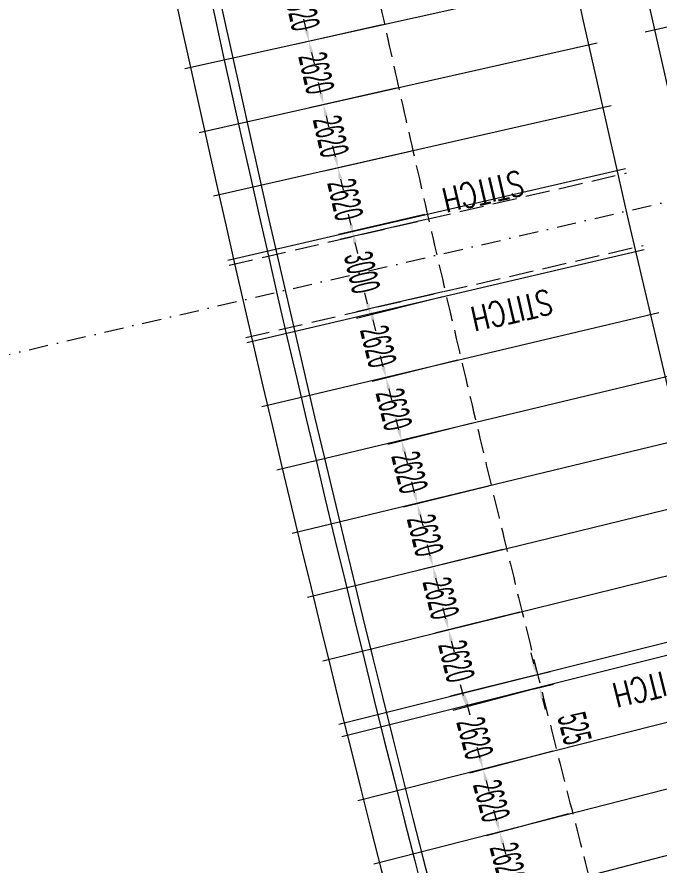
# Model space of a CAD drawing. Header units: millimetres. Extents: x 27228149 to 29012050, y 40856015 to 42918728.
# Drawn here: x 27350598 to 27376539, y 42506900 to 42541147 of the extents above; entities that cross this region are included whole.
import ezdxf

# ---------------------------------------------------------------- set-up
doc = ezdxf.new("R2010")
doc.units = ezdxf.units.MM
doc.header["$LTSCALE"] = 0.05
doc.linetypes.add('DGN Style 3', pattern=[27349.722329, 19535.51595, -7814.20638])
doc.linetypes.add('DGN Style 4', pattern=[31276.361035, 15628.41276, -7814.20638, 19.535516, -7814.20638])
doc.layers.get('Defpoints').update_dxf_attribs({"lineweight": 0})
for name, color, linetype, lineweight in [('InnerEdge_NB', 7, 'Continuous', 0), ('InnerEdge_SB', 7, 'Continuous', 0), ('OuterEdge_NB', 7, 'Continuous', 0), ('PlacementCurve_NB', 1, 'DGN Style 3', 0), ('S-_ANOT----_A-', 7, 'Continuous', 0), ('S-_ANOT----_T-', 7, 'Continuous', 0), ('S-_GRIDLINE_E- Adjusted', 6, 'DGN Style 4', 0), ('S-_SEG-----_E-NB', 3, 'Continuous', 13), ('S-_SEG-----_E-SB', 3, 'Continuous', 13), ('S-_WALLLBW-_E-', 40, 'Continuous', 13)]:
    doc.layers.add(name, color=color, linetype=linetype, lineweight=lineweight)
doc.styles.add('Styletxt', font='txt.shx')
doc.styles.add('StyleWORKING', font='WORKING.shx')
doc.dimstyles.new('dim300', dxfattribs={"dimtxt": 750, "dimasz": 750, "dimexe": 375, "dimexo": 375, "dimgap": 375, "dimtad": 1, "dimdec": 0, "dimzin": 11, "dimdsep": 46, "dimtxsty": 'StyleWORKING', "dimsah": 1, "dimcen": 0.09, "dimclrd": 7, "dimclre": 7, "dimadec": 4, "dimazin": 3, "dimtfac": 1, "dimtdec": 0, "dimtmove": 0, "dimatfit": 3, "dimfxl": 1, "dimtolj": 1, "dimtzin": 0, "dimlwd": 0, "dimlwe": 0, "dimarcsym": 0})

# ---------------------------------------------------------------- blocks, each defined once
blk = doc.blocks.new('*D633')
at = {"layer": 'Defpoints', "color": 0, "linetype": 'Continuous', "transparency": 16777216}
for p in [(27364895, 42543415), (27365459, 42540857), (27362399, 42540157)]:
    blk.add_point(p, dxfattribs=at)
at = {"layer": 'S-_ANOT----_A-', "linetype": 'Continuous', "transparency": 16777216}
for p, q in [((27364782, 42543390), (27361254, 42542583)), ((27365347, 42540831), (27361838, 42540029))]:
    blk.add_line(p, q, dxfattribs=at)
at = {"layer": 'S-_ANOT----_A-', "color": 7, "linetype": 'Continuous', "lineweight": 0, "transparency": 16777216}
for p, q in [((27361712, 42543159), (27361609, 42543608)), ((27362501, 42539708), (27362604, 42539260))]:
    blk.add_line(p, q, dxfattribs=at)
at = {"layer": 'S-_ANOT----_A-', "color": 7, "linetype": 'Continuous', "transparency": 16777216}
for points in [[(27361787, 42543176), (27361637, 42543142), (27361815, 42542711)], [(27362576, 42539726), (27362427, 42539691), (27362399, 42540157)]]:
    blk.add_solid(points, dxfattribs=at)
at = {"layer": 'S-_ANOT----_A-', "color": 0, "linetype": 'Continuous', "transparency": 16777216, "insert": (27362108, 42541434), "char_height": 1150, "attachment_point": 5, "rotation": 282.8837, "style": 'StyleWORKING'}
blk.add_mtext('\\A1;{\\W0.47826;\\C0;2620}', dxfattribs=at)
blk = doc.blocks.new('*D634')
at = {"layer": 'Defpoints', "color": 0, "linetype": 'Continuous', "transparency": 16777216}
for p in [(27365459, 42540857), (27366030, 42538300), (27362983, 42537603)]:
    blk.add_point(p, dxfattribs=at)
at = {"layer": 'S-_ANOT----_A-', "color": 7, "linetype": 'Continuous', "lineweight": 0, "transparency": 16777216}
for p, q in [((27362296, 42540605), (27362194, 42541054)), ((27363085, 42537154), (27363188, 42536706))]:
    blk.add_line(p, q, dxfattribs=at)
at = {"layer": 'S-_ANOT----_A-', "linetype": 'Continuous', "transparency": 16777216}
for p, q in [((27365347, 42540831), (27361838, 42540029)), ((27365918, 42538274), (27362422, 42537475))]:
    blk.add_line(p, q, dxfattribs=at)
at = {"layer": 'S-_ANOT----_A-', "color": 7, "linetype": 'Continuous', "transparency": 16777216}
for points in [[(27362371, 42540622), (27362221, 42540588), (27362399, 42540157)], [(27363160, 42537172), (27363011, 42537137), (27362983, 42537603)]]:
    blk.add_solid(points, dxfattribs=at)
at = {"layer": 'S-_ANOT----_A-', "color": 0, "linetype": 'Continuous', "transparency": 16777216, "insert": (27362692, 42538880), "char_height": 1150, "attachment_point": 5, "rotation": 282.8837, "style": 'StyleWORKING'}
blk.add_mtext('\\A1;{\\W0.47826;\\C0;2620}', dxfattribs=at)
blk = doc.blocks.new('*D635')
at = {"layer": 'Defpoints', "color": 0, "linetype": 'Continuous', "transparency": 16777216}
for p in [(27366030, 42538300), (27366608, 42535744), (27363567, 42535049)]:
    blk.add_point(p, dxfattribs=at)
at = {"layer": 'S-_ANOT----_A-', "linetype": 'Continuous', "transparency": 16777216}
for p, q in [((27365918, 42538274), (27362422, 42537475)), ((27366496, 42535719), (27363007, 42534921))]:
    blk.add_line(p, q, dxfattribs=at)
at = {"layer": 'S-_ANOT----_A-', "color": 7, "linetype": 'Continuous', "lineweight": 0, "transparency": 16777216}
for p, q in [((27362880, 42538051), (27362778, 42538500)), ((27363670, 42534600), (27363772, 42534152))]:
    blk.add_line(p, q, dxfattribs=at)
at = {"layer": 'S-_ANOT----_A-', "color": 7, "linetype": 'Continuous', "transparency": 16777216}
for points in [[(27362955, 42538068), (27362806, 42538034), (27362983, 42537603)], [(27363744, 42534618), (27363595, 42534583), (27363567, 42535049)]]:
    blk.add_solid(points, dxfattribs=at)
at = {"layer": 'S-_ANOT----_A-', "color": 0, "linetype": 'Continuous', "transparency": 16777216, "insert": (27363276, 42536326), "char_height": 1150, "attachment_point": 5, "rotation": 282.8837, "style": 'StyleWORKING'}
blk.add_mtext('\\A1;{\\W0.47826;\\C0;2620}', dxfattribs=at)
blk = doc.blocks.new('*D636')
at = {"layer": 'Defpoints', "color": 0, "linetype": 'Continuous', "transparency": 16777216}
for p in [(27367914, 42529867), (27368510, 42527316), (27365508, 42526570)]:
    blk.add_point(p, dxfattribs=at)
at = {"layer": 'S-_ANOT----_A-', "color": 7, "linetype": 'Continuous', "lineweight": 0, "transparency": 16777216}
for p, q in [((27364766, 42529559), (27364655, 42530006)), ((27365619, 42526124), (27365730, 42525677))]:
    blk.add_line(p, q, dxfattribs=at)
at = {"layer": 'S-_ANOT----_A-', "linetype": 'Continuous', "transparency": 16777216}
for p, q in [((27367802, 42529840), (27364319, 42528974)), ((27368398, 42527288), (27364950, 42526432))]:
    blk.add_line(p, q, dxfattribs=at)
at = {"layer": 'S-_ANOT----_A-', "color": 7, "linetype": 'Continuous', "transparency": 16777216}
for points in [[(27364840, 42529578), (27364691, 42529541), (27364877, 42529113)], [(27365694, 42526142), (27365545, 42526105), (27365508, 42526570)]]:
    blk.add_solid(points, dxfattribs=at)
at = {"layer": 'S-_ANOT----_A-', "color": 0, "linetype": 'Continuous', "transparency": 16777216, "insert": (27365194, 42527842), "char_height": 1150, "attachment_point": 5, "rotation": 283.9516, "style": 'StyleWORKING'}
blk.add_mtext('\\A1;{\\W0.47826;\\C0;2620}', dxfattribs=at)
blk = doc.blocks.new('*D637')
at = {"layer": 'Defpoints', "color": 0, "linetype": 'Continuous', "transparency": 16777216}
for p in [(27368510, 42527316), (27369113, 42524766), (27366140, 42524028)]:
    blk.add_point(p, dxfattribs=at)
at = {"layer": 'S-_ANOT----_A-', "linetype": 'Continuous', "transparency": 16777216}
for p, q in [((27368398, 42527288), (27364950, 42526432)), ((27369001, 42524738), (27365582, 42523889))]:
    blk.add_line(p, q, dxfattribs=at)
at = {"layer": 'S-_ANOT----_A-', "color": 7, "linetype": 'Continuous', "lineweight": 0, "transparency": 16777216}
for p, q in [((27365397, 42527017), (27365287, 42527463)), ((27366251, 42523581), (27366362, 42523135))]:
    blk.add_line(p, q, dxfattribs=at)
at = {"layer": 'S-_ANOT----_A-', "color": 7, "linetype": 'Continuous', "transparency": 16777216}
for points in [[(27365472, 42527035), (27365323, 42526998), (27365508, 42526570)], [(27366325, 42523600), (27366177, 42523563), (27366140, 42524028)]]:
    blk.add_solid(points, dxfattribs=at)
at = {"layer": 'S-_ANOT----_A-', "color": 0, "linetype": 'Continuous', "transparency": 16777216, "insert": (27365826, 42525299), "char_height": 1150, "attachment_point": 5, "rotation": 283.9516, "style": 'StyleWORKING'}
blk.add_mtext('\\A1;{\\W0.47826;\\C0;2620}', dxfattribs=at)
blk = doc.blocks.new('*D638')
at = {"layer": 'Defpoints', "color": 0, "linetype": 'Continuous', "transparency": 16777216}
for p in [(27369113, 42524766), (27369777, 42522231), (27366772, 42521485)]:
    blk.add_point(p, dxfattribs=at)
at = {"layer": 'S-_ANOT----_A-', "color": 7, "linetype": 'Continuous', "lineweight": 0, "transparency": 16777216}
for p, q in [((27366029, 42524474), (27365918, 42524920)), ((27366883, 42521038), (27366994, 42520592))]:
    blk.add_line(p, q, dxfattribs=at)
at = {"layer": 'S-_ANOT----_A-', "linetype": 'Continuous', "transparency": 16777216}
for p, q in [((27369001, 42524738), (27365582, 42523889)), ((27369665, 42522203), (27366214, 42521346))]:
    blk.add_line(p, q, dxfattribs=at)
at = {"layer": 'S-_ANOT----_A-', "color": 7, "linetype": 'Continuous', "transparency": 16777216}
for points in [[(27366104, 42524493), (27365955, 42524456), (27366140, 42524028)], [(27366957, 42521057), (27366808, 42521020), (27366772, 42521485)]]:
    blk.add_solid(points, dxfattribs=at)
at = {"layer": 'S-_ANOT----_A-', "color": 0, "linetype": 'Continuous', "transparency": 16777216, "insert": (27366457, 42522756), "char_height": 1150, "attachment_point": 5, "rotation": 283.9516, "style": 'StyleWORKING'}
blk.add_mtext('\\A1;{\\W0.47826;\\C0;2620}', dxfattribs=at)
blk = doc.blocks.new('*D639')
at = {"layer": 'Defpoints', "color": 0, "linetype": 'Continuous', "transparency": 16777216}
for p in [(27369777, 42522231), (27370338, 42519671), (27367403, 42518942)]:
    blk.add_point(p, dxfattribs=at)
at = {"layer": 'S-_ANOT----_A-', "linetype": 'Continuous', "transparency": 16777216}
for p, q in [((27369665, 42522203), (27366214, 42521346)), ((27370227, 42519643), (27366845, 42518803))]:
    blk.add_line(p, q, dxfattribs=at)
at = {"layer": 'S-_ANOT----_A-', "color": 7, "linetype": 'Continuous', "lineweight": 0, "transparency": 16777216}
for p, q in [((27366661, 42521931), (27366550, 42522377)), ((27367514, 42518496), (27367625, 42518049))]:
    blk.add_line(p, q, dxfattribs=at)
at = {"layer": 'S-_ANOT----_A-', "color": 7, "linetype": 'Continuous', "transparency": 16777216}
for points in [[(27366735, 42521949), (27366586, 42521912), (27366772, 42521485)], [(27367589, 42518514), (27367440, 42518477), (27367403, 42518942)]]:
    blk.add_solid(points, dxfattribs=at)
at = {"layer": 'S-_ANOT----_A-', "color": 0, "linetype": 'Continuous', "transparency": 16777216, "insert": (27367089, 42520214), "char_height": 1150, "attachment_point": 5, "rotation": 283.9516, "style": 'StyleWORKING'}
blk.add_mtext('\\A1;{\\W0.47826;\\C0;2620}', dxfattribs=at)
blk = doc.blocks.new('*D640')
at = {"layer": 'Defpoints', "color": 0, "linetype": 'Continuous', "transparency": 16777216}
for p in [(27370338, 42519671), (27371021, 42517141), (27368035, 42516399)]:
    blk.add_point(p, dxfattribs=at)
at = {"layer": 'S-_ANOT----_A-', "color": 7, "linetype": 'Continuous', "lineweight": 0, "transparency": 16777216}
for p, q in [((27367293, 42519389), (27367182, 42519835)), ((27368146, 42515953), (27368257, 42515506))]:
    blk.add_line(p, q, dxfattribs=at)
at = {"layer": 'S-_ANOT----_A-', "linetype": 'Continuous', "transparency": 16777216}
for p, q in [((27370227, 42519643), (27366845, 42518803)), ((27370909, 42517113), (27367477, 42516261))]:
    blk.add_line(p, q, dxfattribs=at)
at = {"layer": 'S-_ANOT----_A-', "color": 7, "linetype": 'Continuous', "transparency": 16777216}
for points in [[(27367367, 42519407), (27367218, 42519370), (27367403, 42518942)], [(27368220, 42515971), (27368072, 42515934), (27368035, 42516399)]]:
    blk.add_solid(points, dxfattribs=at)
at = {"layer": 'S-_ANOT----_A-', "color": 0, "linetype": 'Continuous', "transparency": 16777216, "insert": (27367721, 42517671), "char_height": 1150, "attachment_point": 5, "rotation": 283.9516, "style": 'StyleWORKING'}
blk.add_mtext('\\A1;{\\W0.47826;\\C0;2620}', dxfattribs=at)
blk = doc.blocks.new('*D641')
at = {"layer": 'Defpoints', "color": 0, "linetype": 'Continuous', "transparency": 16777216}
for p in [(27371717, 42514073), (27372354, 42511531), (27369432, 42510756)]:
    blk.add_point(p, dxfattribs=at)
at = {"layer": 'S-_ANOT----_A-', "linetype": 'Continuous', "transparency": 16777216}
for p, q in [((27371606, 42514043), (27368204, 42513141)), ((27372243, 42511502), (27368876, 42510609))]:
    blk.add_line(p, q, dxfattribs=at)
at = {"layer": 'S-_ANOT----_A-', "color": 7, "linetype": 'Continuous', "lineweight": 0, "transparency": 16777216}
for p, q in [((27368642, 42513733), (27368524, 42514178)), ((27369550, 42510311), (27369668, 42509867))]:
    blk.add_line(p, q, dxfattribs=at)
at = {"layer": 'S-_ANOT----_A-', "color": 7, "linetype": 'Continuous', "transparency": 16777216}
for points in [[(27368716, 42513753), (27368568, 42513713), (27368760, 42513288)], [(27369624, 42510331), (27369476, 42510292), (27369432, 42510756)]]:
    blk.add_solid(points, dxfattribs=at)
at = {"layer": 'S-_ANOT----_A-', "color": 0, "linetype": 'Continuous', "transparency": 16777216, "insert": (27369097, 42512022), "char_height": 1150, "attachment_point": 5, "rotation": 284.859, "style": 'StyleWORKING'}
blk.add_mtext('\\A1;{\\W0.47826;\\C0;2620}', dxfattribs=at)
blk = doc.blocks.new('*D642')
at = {"layer": 'Defpoints', "color": 0, "linetype": 'Continuous', "transparency": 16777216}
for p in [(27372354, 42511531), (27372998, 42508992), (27370104, 42508224)]:
    blk.add_point(p, dxfattribs=at)
at = {"layer": 'S-_ANOT----_A-', "color": 7, "linetype": 'Continuous', "lineweight": 0, "transparency": 16777216}
for p, q in [((27369314, 42511201), (27369196, 42511645)), ((27370222, 42507779), (27370339, 42507334))]:
    blk.add_line(p, q, dxfattribs=at)
at = {"layer": 'S-_ANOT----_A-', "linetype": 'Continuous', "transparency": 16777216}
for p, q in [((27372243, 42511502), (27368876, 42510609)), ((27372887, 42508962), (27369548, 42508076))]:
    blk.add_line(p, q, dxfattribs=at)
at = {"layer": 'S-_ANOT----_A-', "color": 7, "linetype": 'Continuous', "transparency": 16777216}
for points in [[(27369388, 42511220), (27369240, 42511181), (27369432, 42510756)], [(27370296, 42507799), (27370147, 42507759), (27370104, 42508224)]]:
    blk.add_solid(points, dxfattribs=at)
at = {"layer": 'S-_ANOT----_A-', "color": 0, "linetype": 'Continuous', "transparency": 16777216, "insert": (27369769, 42509490), "char_height": 1150, "attachment_point": 5, "rotation": 284.859, "style": 'StyleWORKING'}
blk.add_mtext('\\A1;{\\W0.47826;\\C0;2620}', dxfattribs=at)
blk = doc.blocks.new('*D643')
at = {"layer": 'Defpoints', "color": 0, "linetype": 'Continuous', "transparency": 16777216}
for p in [(27372998, 42508992), (27373648, 42506453), (27370775, 42505691)]:
    blk.add_point(p, dxfattribs=at)
at = {"layer": 'S-_ANOT----_A-', "color": 7, "linetype": 'Continuous', "lineweight": 0, "transparency": 16777216}
for p, q in [((27369986, 42508668), (27369868, 42509113)), ((27370893, 42505246), (27371011, 42504802))]:
    blk.add_line(p, q, dxfattribs=at)
at = {"layer": 'S-_ANOT----_A-', "linetype": 'Continuous', "transparency": 16777216}
for p, q in [((27372887, 42508962), (27369548, 42508076)), ((27373537, 42506424), (27370220, 42505544))]:
    blk.add_line(p, q, dxfattribs=at)
at = {"layer": 'S-_ANOT----_A-', "color": 7, "linetype": 'Continuous', "transparency": 16777216}
for points in [[(27370060, 42508688), (27369911, 42508649), (27370104, 42508224)], [(27370968, 42505266), (27370819, 42505227), (27370775, 42505691)]]:
    blk.add_solid(points, dxfattribs=at)
at = {"layer": 'S-_ANOT----_A-', "color": 0, "linetype": 'Continuous', "transparency": 16777216, "insert": (27370441, 42506958), "char_height": 1150, "attachment_point": 5, "rotation": 284.859, "style": 'StyleWORKING'}
blk.add_mtext('\\A1;{\\W0.47826;\\C0;2620}', dxfattribs=at)
blk = doc.blocks.new('*D979')
at = {"layer": 'Defpoints', "color": 0, "linetype": 'Continuous', "transparency": 16777216}
for p in [(27371256, 42514494), (27371590, 42514577), (27371384, 42513984)]:
    blk.add_point(p, dxfattribs=at)
at = {"layer": 'S-_ANOT----_A-', "color": 7, "linetype": 'Continuous', "lineweight": 0, "transparency": 16777216}
for p, q in [((27371479, 42515023), (27371367, 42515470)), ((27371829, 42513621), (27371941, 42513175))]:
    blk.add_line(p, q, dxfattribs=at)
at = {"layer": 'S-_ANOT----_A-', "linetype": 'Continuous', "transparency": 16777216}
for p, q in [((27371368, 42514521), (27372148, 42514717)), ((27371495, 42514012), (27372275, 42514207))]:
    blk.add_line(p, q, dxfattribs=at)
at = {"layer": 'S-_ANOT----_A-', "color": 7, "linetype": 'Continuous', "transparency": 16777216}
for points in [[(27371553, 42515042), (27371404, 42515005), (27371590, 42514577)], [(27371904, 42513640), (27371755, 42513603), (27371718, 42514067)]]:
    blk.add_solid(points, dxfattribs=at)
at = {"layer": 'S-_ANOT----_A-', "color": 0, "linetype": 'Continuous', "transparency": 16777216, "insert": (27373126, 42512419), "char_height": 1150, "attachment_point": 5, "rotation": 284.0395, "style": 'StyleWORKING'}
blk.add_mtext('\\A1;{\\W0.47826;\\C0;525}', dxfattribs=at)
blk = doc.blocks.new('*D1176')
at = {"layer": 'Defpoints', "color": 0, "linetype": 'Continuous', "transparency": 16777216}
for p in [(27366608, 42535744), (27367192, 42533190), (27364151, 42532495)]:
    blk.add_point(p, dxfattribs=at)
at = {"layer": 'S-_ANOT----_A-', "color": 7, "linetype": 'Continuous', "lineweight": 0, "transparency": 16777216}
for p, q in [((27363465, 42535497), (27363362, 42535946)), ((27364254, 42532046), (27364356, 42531598))]:
    blk.add_line(p, q, dxfattribs=at)
at = {"layer": 'S-_ANOT----_A-', "linetype": 'Continuous', "transparency": 16777216}
for p, q in [((27366496, 42535719), (27363007, 42534921)), ((27367080, 42533165), (27363591, 42532367))]:
    blk.add_line(p, q, dxfattribs=at)
at = {"layer": 'S-_ANOT----_A-', "color": 7, "linetype": 'Continuous', "transparency": 16777216}
for points in [[(27363539, 42535514), (27363390, 42535480), (27363567, 42535049)], [(27364329, 42532063), (27364179, 42532029), (27364151, 42532495)]]:
    blk.add_solid(points, dxfattribs=at)
at = {"layer": 'S-_ANOT----_A-', "color": 0, "linetype": 'Continuous', "transparency": 16777216, "insert": (27363861, 42533772), "char_height": 1150, "attachment_point": 5, "rotation": 282.8837, "style": 'StyleWORKING'}
blk.add_mtext('\\A1;{\\W0.47826;\\C0;2620}', dxfattribs=at)
blk = doc.blocks.new('*D1177')
at = {"layer": 'Defpoints', "color": 0, "linetype": 'Continuous', "transparency": 16777216}
for p in [(27367237, 42532995), (27367914, 42530073, 0), (27364875, 42529368)]:
    blk.add_point(p, dxfattribs=at)
at = {"layer": 'S-_ANOT----_A-', "color": 7, "linetype": 'Continuous', "lineweight": 0, "transparency": 16777216}
for p, q in [((27364094, 42532739), (27363990, 42533187)), ((27364979, 42528920), (27365083, 42528472))]:
    blk.add_line(p, q, dxfattribs=at)
at = {"layer": 'S-_ANOT----_A-', "linetype": 'Continuous', "transparency": 16777216}
for p, q in [((27367125, 42532969), (27363638, 42532161)), ((27367802, 42530047), (27364315, 42529239))]:
    blk.add_line(p, q, dxfattribs=at)
at = {"layer": 'S-_ANOT----_A-', "color": 7, "linetype": 'Continuous', "transparency": 16777216}
for points in [[(27364169, 42532756), (27364019, 42532722), (27364198, 42532291)], [(27365054, 42528938), (27364905, 42528903), (27364875, 42529368)]]:
    blk.add_solid(points, dxfattribs=at)
at = {"layer": 'S-_ANOT----_A-', "color": 0, "linetype": 'Continuous', "transparency": 16777216, "insert": (27364538, 42530830), "char_height": 1150, "attachment_point": 5, "rotation": 283.0518, "style": 'StyleWORKING'}
blk.add_mtext('\\A1;{\\W0.47826;\\C0;3000}', dxfattribs=at)
blk = doc.blocks.new('*D1178')
at = {"layer": 'Defpoints', "color": 0, "linetype": 'Continuous', "transparency": 16777216}
for p in [(27371021, 42517141), (27371653, 42514598), (27368667, 42513856)]:
    blk.add_point(p, dxfattribs=at)
at = {"layer": 'S-_ANOT----_A-', "linetype": 'Continuous', "transparency": 16777216}
for p, q in [((27370909, 42517113), (27367477, 42516261)), ((27371541, 42514570), (27368109, 42513718))]:
    blk.add_line(p, q, dxfattribs=at)
at = {"layer": 'S-_ANOT----_A-', "color": 7, "linetype": 'Continuous', "lineweight": 0, "transparency": 16777216}
for p, q in [((27367924, 42516846), (27367813, 42517292)), ((27368778, 42513410), (27368889, 42512964))]:
    blk.add_line(p, q, dxfattribs=at)
at = {"layer": 'S-_ANOT----_A-', "color": 7, "linetype": 'Continuous', "transparency": 16777216}
for points in [[(27367999, 42516864), (27367850, 42516827), (27368035, 42516399)], [(27368852, 42513428), (27368703, 42513392), (27368667, 42513856)]]:
    blk.add_solid(points, dxfattribs=at)
at = {"layer": 'S-_ANOT----_A-', "color": 0, "linetype": 'Continuous', "transparency": 16777216, "insert": (27368352, 42515128), "char_height": 1150, "attachment_point": 5, "rotation": 283.9516, "style": 'StyleWORKING'}
blk.add_mtext('\\A1;{\\W0.47826;\\C0;2620}', dxfattribs=at)

msp = doc.modelspace()

# ---------------------------------------------------------------- linework, layer by layer
at = {"layer": 'InnerEdge_NB'}
msp.add_lwpolyline([(27283724.5, 42878514.7, -0.0568157), (27345588.8, 42682480.7), (27368075.3, 42566916.3, 0.0263705), (27393633.3, 42464653, 0.0426618), (27458420.2, 42303807.1, 0.1075608), (27699785.7, 42006839.6, 0.026969), (27783127.3, 41947329.2), (27839783.5, 41911319.6)], format="xyb", dxfattribs=at)
at = {"layer": 'InnerEdge_SB', "extrusion": (0, 0, -1)}
msp.add_lwpolyline([(-27784629.2, 41949692.3, 0.026969), (-27701533.2, 42009027.3, 0.1075608), (-27460918.9, 42305070.6, 0.0691101), (-27370363.7, 42569291.8)], format="xyb", dxfattribs=at)
at = {"layer": 'OuterEdge_NB'}
msp.add_arc((28349665.8, 42757913.9), 1014150, 191.011006, 197.053282, dxfattribs=at)
at = {"layer": 'PlacementCurve_NB'}
msp.add_lwpolyline([(27288809.3, 42846343.4, -0.0480477), (27337834.2, 42680971.8), (27359958.8, 42567267.3, 0.0690894), (27451045.4, 42301107.2, 0.1079959), (27694979, 42000696.1, 0.0193193), (27725549.4, 41977271, 0.0146476), (27778701.6, 41940923.9), (27835716.4, 41904662.4)], format="xyb", dxfattribs=at)
at = {"layer": 'S-_GRIDLINE_E- Adjusted'}
msp.add_line((27320621.4, 42520645.2), (27397096.9, 42538380.3), dxfattribs=at)
at = {"layer": 'S-_SEG-----_E-NB'}
for p, q in [((27357383.1, 42539063.9), (27373471.4, 42542635.8)), ((27357955.3, 42536485.5), (27374034.4, 42540098.5)), ((27374604, 42537562.6), (27358534.2, 42533908.5)), ((27359119.8, 42531333.1), (27375180.2, 42535028.2)), ((27375937.8, 42531741.6), (27359889.7, 42527993.2)), ((27360490.7, 42525421.3), (27376529.1, 42529210.6)), ((27377127.1, 42526681.3), (27361098.3, 42522851)), ((27377731.5, 42524153.4), (27361712.7, 42520282.3)), ((27362333.7, 42517715.1), (27378342.6, 42521627.2)), ((27362961.3, 42515149.6), (27378960.2, 42519102.5)), ((27363595.7, 42512585.7), (27379584.4, 42516579.5)), ((27379710.4, 42516073.8), (27363723.7, 42512071.9)), ((27364366, 42509509.9), (27380342.4, 42513552.8)), ((27365015, 42506949.7), (27380981.1, 42511033.3)), ((27381626.2, 42508515.5), (27365670.7, 42504391.2))]:
    msp.add_line(p, q, dxfattribs=at)
at = {"layer": 'S-_SEG-----_E-NB', "linetype": 'DGN Style 3'}
for p, q in [((27359167.6, 42531124.1), (27375222, 42534847.2)), ((27359841.5, 42528200.8), (27375895.8, 42531923.9))]:
    msp.add_line(p, q, dxfattribs=at)
at = {"layer": 'S-_SEG-----_E-SB'}
msp.add_line((27375978.7, 42540551.1), (27389432.5, 42543575.2), dxfattribs=at)
at = {"layer": 'S-_WALLLBW-_E-'}
for radius in [1014500, 1015900]:
    msp.add_arc((28349665.8, 42757913.9), radius, 191.011006, 197.053282, dxfattribs=at)

# ---------------------------------------------------------------- texts
at = {"layer": 'S-_ANOT----_T-', "linetype": 'Continuous', "style": 'Styletxt', "width": 0.75}
for rotation, p in [(193.0564, (27370929, 42534958.3)), (193.0564, (27372083.1, 42530160.3)), (194.02481, (27377804.2, 42515015.7))]:
    msp.add_text('STITCH', height=1000, rotation=rotation, dxfattribs=at).set_placement(p)

# ---------------------------------------------------------------- dimensions: what is measured, and where the dimension line sits
at = {"layer": 'S-_ANOT----_A-', "linetype": 'Continuous'}
for base, p1, p2, angle, override, picture, middle, turn in [((27362398.7, 42540156.9), (27364894.5, 42543415.3), (27365459.1, 42540856.9), 102.88369, {"dimscale": 1000, "dimtxt": 1.15, "dimasz": 0.46, "dimexe": 0.575, "dimexo": 0.115, "dimgap": 0.2875, "dimtad": 1, "dimjust": 0, "dimtih": 0, "dimtoh": 0, "dimlfac": 1, "dimsah": 1, "dimcen": 0, "dimse1": 0, "dimse2": 0, "dimclre": 256, "dimclrt": 0, "dimtol": 0, "dimtfac": 1, "dimtofl": 0, "dimtmove": 2, "dimatfit": 3, "dimfrac": 0, "dimtolj": 1, "dimlwe": 65535}, '*D633', (27362108, 42541434.2), 282.88369), ((27362982.9, 42537602.9), (27365459.1, 42540856.9), (27366030.3, 42538299.9), 102.88369, {"dimscale": 1000, "dimtxt": 1.15, "dimasz": 0.46, "dimexe": 0.575, "dimexo": 0.115, "dimgap": 0.2875, "dimtad": 1, "dimjust": 0, "dimtih": 0, "dimtoh": 0, "dimlfac": 1, "dimsah": 1, "dimcen": 0, "dimse1": 0, "dimse2": 0, "dimclre": 256, "dimclrt": 0, "dimtol": 0, "dimtfac": 1, "dimtofl": 0, "dimtmove": 2, "dimatfit": 3, "dimfrac": 0, "dimtolj": 1, "dimlwe": 65535}, '*D634', (27362692.2, 42538880.2), 282.88369), ((27363567.1, 42535048.9), (27366030.3, 42538299.9), (27366607.9, 42535744.4), 102.88369, {"dimscale": 1000, "dimtxt": 1.15, "dimasz": 0.46, "dimexe": 0.575, "dimexo": 0.115, "dimgap": 0.2875, "dimtad": 1, "dimjust": 0, "dimtih": 0, "dimtoh": 0, "dimlfac": 1, "dimsah": 1, "dimcen": 0, "dimse1": 0, "dimse2": 0, "dimclre": 256, "dimclrt": 0, "dimtol": 0, "dimtfac": 1, "dimtofl": 0, "dimtmove": 2, "dimatfit": 3, "dimfrac": 0, "dimtolj": 1, "dimlwe": 65535}, '*D635', (27363276.3, 42536326.2), 282.88369), ((27364151.3, 42532494.8), (27366607.9, 42535744.4), (27367192.1, 42533190.3), 102.88369, {"dimscale": 1000, "dimtxt": 1.15, "dimasz": 0.46, "dimexe": 0.575, "dimexo": 0.115, "dimgap": 0.2875, "dimtad": 1, "dimjust": 0, "dimtih": 0, "dimtoh": 0, "dimlfac": 1, "dimsah": 1, "dimcen": 0, "dimse1": 0, "dimse2": 0, "dimclre": 256, "dimclrt": 0, "dimtol": 0, "dimtfac": 1, "dimtofl": 0, "dimtmove": 2, "dimatfit": 3, "dimfrac": 0, "dimtolj": 1, "dimlwe": 65535}, '*D1176', (27363860.5, 42533772.1), 282.88369), ((27364875.4, 42529368.4), (27367237, 42532995.4), (27367914.5, 42530072.9, 0.2), 103.05182, {"dimscale": 1000, "dimtxt": 1.15, "dimasz": 0.46, "dimexe": 0.575, "dimexo": 0.115, "dimgap": 0.2875, "dimtad": 1, "dimjust": 0, "dimtih": 0, "dimtoh": 0, "dimlfac": 1, "dimsah": 1, "dimcen": 0, "dimse1": 0, "dimse2": 0, "dimclre": 256, "dimclrt": 0, "dimtol": 0, "dimtfac": 1, "dimtofl": 0, "dimtmove": 2, "dimatfit": 3, "dimfrac": 0, "dimtolj": 1, "dimlwe": 65535}, '*D1177', (27364538, 42530830), 283.05182), ((27365508.3, 42526570.3), (27367913.8, 42529867.4), (27368509.9, 42527316), 103.95164, {"dimscale": 1000, "dimtxt": 1.15, "dimasz": 0.46, "dimexe": 0.575, "dimexo": 0.115, "dimgap": 0.2875, "dimtad": 1, "dimjust": 0, "dimtih": 0, "dimtoh": 0, "dimlfac": 1, "dimsah": 1, "dimcen": 0, "dimse1": 0, "dimse2": 0, "dimclre": 256, "dimclrt": 0, "dimtol": 0, "dimtfac": 1, "dimtofl": 0, "dimtmove": 2, "dimatfit": 3, "dimfrac": 0, "dimtolj": 1, "dimlwe": 65535}, '*D636', (27365193.8, 42527841.9), 283.95164), ((27366140, 42524027.6), (27368509.9, 42527316), (27369112.7, 42524766.1), 103.95164, {"dimscale": 1000, "dimtxt": 1.15, "dimasz": 0.46, "dimexe": 0.575, "dimexo": 0.115, "dimgap": 0.2875, "dimtad": 1, "dimjust": 0, "dimtih": 0, "dimtoh": 0, "dimlfac": 1, "dimsah": 1, "dimcen": 0, "dimse1": 0, "dimse2": 0, "dimclre": 256, "dimclrt": 0, "dimtol": 0, "dimtfac": 1, "dimtofl": 0, "dimtmove": 2, "dimatfit": 3, "dimfrac": 0, "dimtolj": 1, "dimlwe": 65535}, '*D637', (27365825.5, 42525299.3), 283.95164), ((27366771.8, 42521484.5), (27369112.7, 42524766.1), (27369777, 42522231.1), 103.95164, {"dimscale": 1000, "dimtxt": 1.15, "dimasz": 0.46, "dimexe": 0.575, "dimexo": 0.115, "dimgap": 0.2875, "dimtad": 1, "dimjust": 0, "dimtih": 0, "dimtoh": 0, "dimlfac": 1, "dimsah": 1, "dimcen": 0, "dimse1": 0, "dimse2": 0, "dimclre": 256, "dimclrt": 0, "dimtol": 0, "dimtfac": 1, "dimtofl": 0, "dimtmove": 2, "dimatfit": 3, "dimfrac": 0, "dimtolj": 1, "dimlwe": 65535}, '*D638', (27366457.2, 42522756.4), 283.95164), ((27367403.4, 42518942.1), (27369777, 42522231.1), (27370338.1, 42519671.1), 103.95164, {"dimscale": 1000, "dimtxt": 1.15, "dimasz": 0.46, "dimexe": 0.575, "dimexo": 0.115, "dimgap": 0.2875, "dimtad": 1, "dimjust": 0, "dimtih": 0, "dimtoh": 0, "dimlfac": 1, "dimsah": 1, "dimcen": 0, "dimse1": 0, "dimse2": 0, "dimclre": 256, "dimclrt": 0, "dimtol": 0, "dimtfac": 1, "dimtofl": 0, "dimtmove": 2, "dimatfit": 3, "dimfrac": 0, "dimtolj": 1, "dimlwe": 65535}, '*D639', (27367088.9, 42520213.6), 283.95164), ((27368035.2, 42516399.2), (27370338.1, 42519671.1), (27371020.9, 42517140.9), 103.95164, {"dimscale": 1000, "dimtxt": 1.15, "dimasz": 0.46, "dimexe": 0.575, "dimexo": 0.115, "dimgap": 0.2875, "dimtad": 1, "dimjust": 0, "dimtih": 0, "dimtoh": 0, "dimlfac": 1, "dimsah": 1, "dimcen": 0, "dimse1": 0, "dimse2": 0, "dimclre": 256, "dimclrt": 0, "dimtol": 0, "dimtfac": 1, "dimtofl": 0, "dimtmove": 2, "dimatfit": 3, "dimfrac": 0, "dimtolj": 1, "dimlwe": 65535}, '*D640', (27367720.6, 42517670.9), 283.95164), ((27368666.9, 42513856.4), (27371020.9, 42517140.9), (27371652.6, 42514598.2), 103.95164, {"dimscale": 1000, "dimtxt": 1.15, "dimasz": 0.46, "dimexe": 0.575, "dimexo": 0.115, "dimgap": 0.2875, "dimtad": 1, "dimjust": 0, "dimtih": 0, "dimtoh": 0, "dimlfac": 1, "dimsah": 1, "dimcen": 0, "dimse1": 0, "dimse2": 0, "dimclre": 256, "dimclrt": 0, "dimtol": 0, "dimtfac": 1, "dimtofl": 0, "dimtmove": 2, "dimatfit": 3, "dimfrac": 0, "dimtolj": 1, "dimlwe": 65535}, '*D1178', (27368352.3, 42515128.1), 283.95164), ((27371590.2, 42514577), (27371383.6, 42513983.9), (27371256.2, 42514493.5), 104.03947, {"dimscale": 1000, "dimtxt": 1.15, "dimasz": 0.46, "dimexe": 0.575, "dimexo": 0.115, "dimgap": 0.2875, "dimtad": 1, "dimtih": 0, "dimtoh": 0, "dimlfac": 1, "dimsah": 1, "dimcen": 0, "dimse1": 0, "dimse2": 0, "dimclre": 256, "dimclrt": 0, "dimtol": 0, "dimtfac": 1, "dimtofl": 0, "dimtmove": 2, "dimatfit": 3, "dimfrac": 0, "dimtolj": 1, "dimlwe": 65535}, '*D979', (27373125.9, 42512419), 284.03947), ((27369431.7, 42510756), (27371717, 42514072.9), (27372354.2, 42511531.4), 104.85901, {"dimscale": 1000, "dimtxt": 1.15, "dimasz": 0.46, "dimexe": 0.575, "dimexo": 0.115, "dimgap": 0.2875, "dimtad": 1, "dimjust": 0, "dimtih": 0, "dimtoh": 0, "dimlfac": 1, "dimsah": 1, "dimcen": 0, "dimse1": 0, "dimse2": 0, "dimclre": 256, "dimclrt": 0, "dimtol": 0, "dimtfac": 1, "dimtofl": 0, "dimtmove": 2, "dimatfit": 3, "dimfrac": 0, "dimtolj": 1, "dimlwe": 65535}, '*D641', (27369097.1, 42512022.5), 284.85901), ((27370103.6, 42508223.6), (27372354.2, 42511531.4), (27372998, 42508991.5), 104.85901, {"dimscale": 1000, "dimtxt": 1.15, "dimasz": 0.46, "dimexe": 0.575, "dimexo": 0.115, "dimgap": 0.2875, "dimtad": 1, "dimjust": 0, "dimtih": 0, "dimtoh": 0, "dimlfac": 1, "dimsah": 1, "dimcen": 0, "dimse1": 0, "dimse2": 0, "dimclre": 256, "dimclrt": 0, "dimtol": 0, "dimtfac": 1, "dimtofl": 0, "dimtmove": 2, "dimatfit": 3, "dimfrac": 0, "dimtolj": 1, "dimlwe": 65535}, '*D642', (27369769, 42509490.1), 284.85901), ((27370775.5, 42505691.1), (27372998, 42508991.5), (27373648.5, 42506453.3), 104.85901, {"dimscale": 1000, "dimtxt": 1.15, "dimasz": 0.46, "dimexe": 0.575, "dimexo": 0.115, "dimgap": 0.2875, "dimtad": 1, "dimjust": 0, "dimtih": 0, "dimtoh": 0, "dimlfac": 1, "dimsah": 1, "dimcen": 0, "dimse1": 0, "dimse2": 0, "dimclre": 256, "dimclrt": 0, "dimtol": 0, "dimtfac": 1, "dimtofl": 0, "dimtmove": 2, "dimatfit": 3, "dimfrac": 0, "dimtolj": 1, "dimlwe": 65535}, '*D643', (27370440.8, 42506957.7), 284.85901)]:
    dim = msp.add_linear_dim(base=base, p1=p1, p2=p2, angle=angle, text='{\\W0.47826;\\C0;<>}', dimstyle='dim300', override=override, dxfattribs=at)
    dim.commit()
    dim.dimension.update_dxf_attribs({"geometry": picture, "text_midpoint": middle, "dimtype": 160, "text_rotation": turn})

doc.saveas('drawing.dxf')
